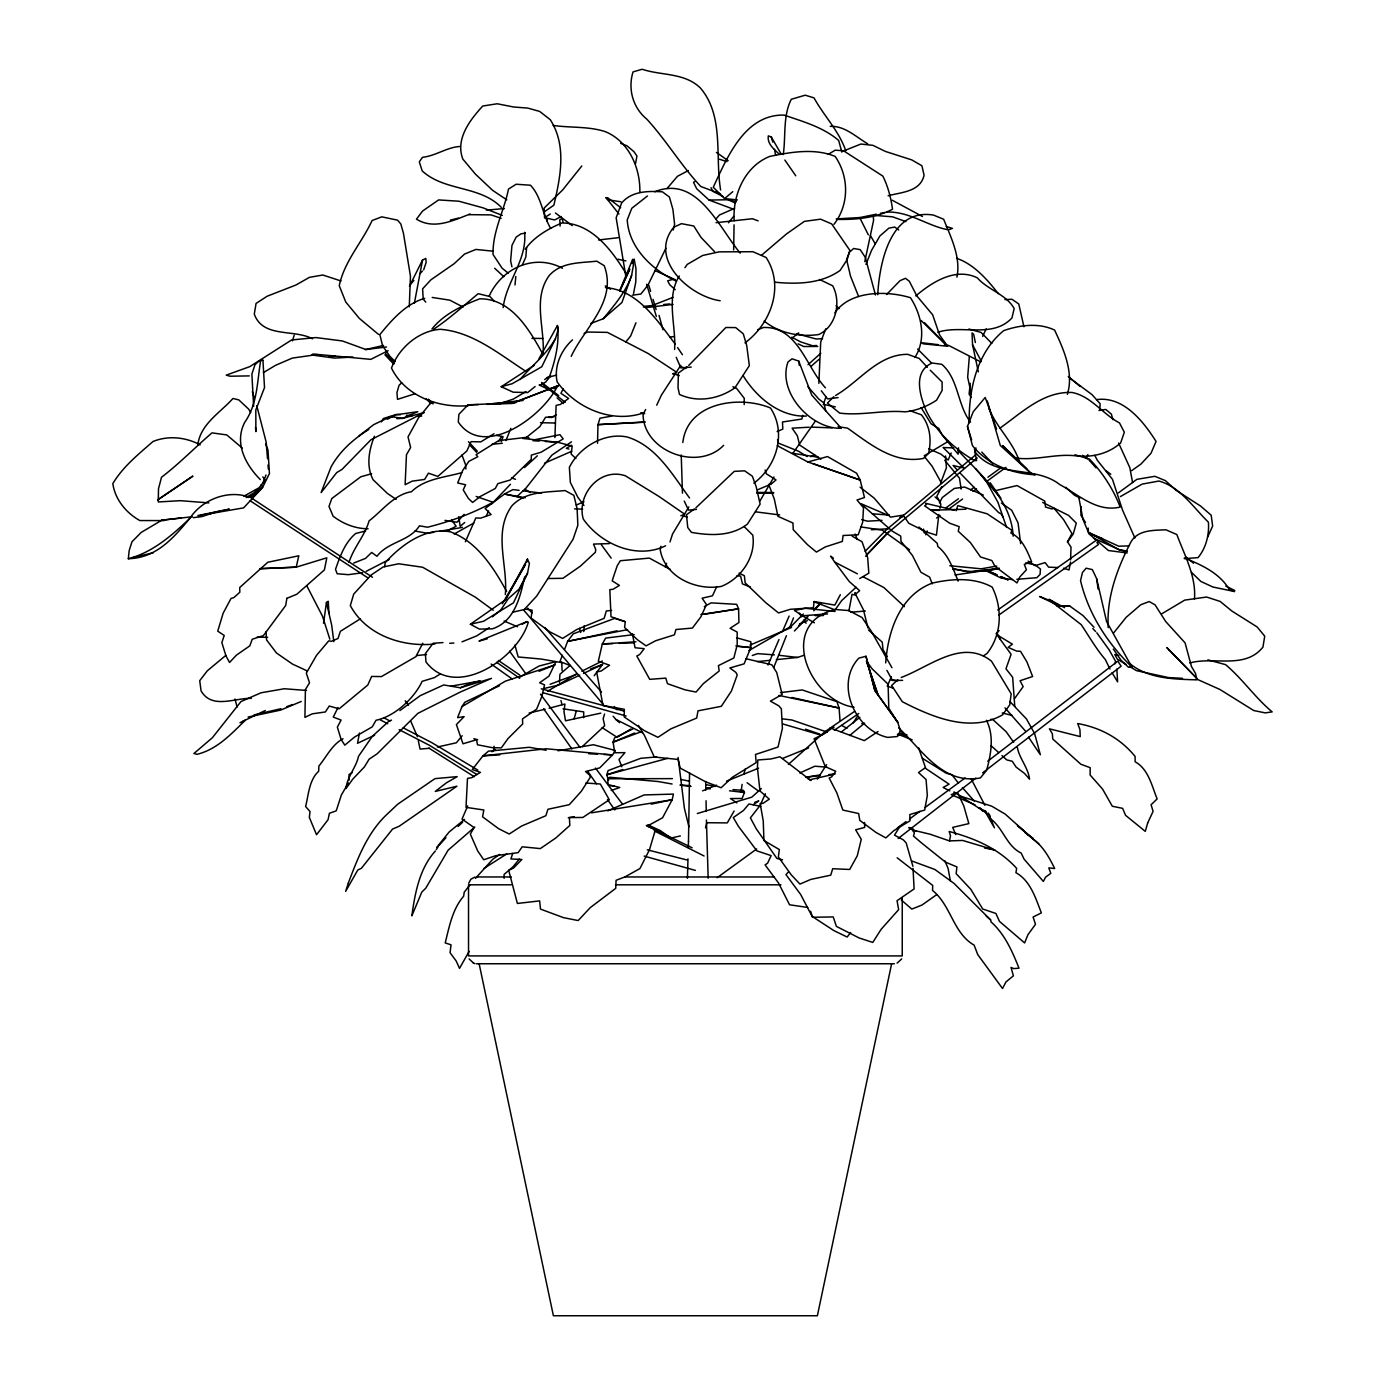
<?xml version="1.0" encoding="UTF-8"?>
<svg xmlns="http://www.w3.org/2000/svg" width="1385" height="1385" viewBox="0 0 1385 1385"><rect width="100%" height="100%" fill="white"/><g stroke="black" fill="none" stroke-linecap="round" stroke-linejoin="round"><path stroke-width="1.5" d="M554.9 437.522L556.112 405.389L560.336 404.455L568.629 398.464L560.925 393.34L563.297 388.7M597.524 443.304L597.974 424.641L599.947 418.218L611.824 416.054M543.093 353.677C544.894 327.587 532.429 298.745 549.222 275.511C561.531 261.834 580.142 263.081 596.762 261.159L604.224 265.695C617.485 301.168 584.834 327.241 571.209 356.326M639.835 192.446C640.528 168.226 628.946 141.426 605.453 131.713C588.521 126.122 570.603 127.991 553.169 125.412M744.178 404.628L744.247 398.291L736.474 388.216L732.89 386.779M583.639 717.707L583.708 711.89L563.054 708.808M688.484 841.595L689.557 772.761M733.652 249.958L734.067 224.855M503.17 307.591C506.252 281.519 527.131 260.363 524.638 232.334L525.331 233.251L521.072 233.788L516.155 237.129L511.965 245.422L510.615 260.934L511.948 266.82M734.154 220.734C732.561 195.077 744.645 166.512 769.627 156.453C790.87 152.056 814.536 147.918 835.155 156.418C849.178 176.813 849.317 204.668 833.909 224.405M818.864 383.351L820.699 341.991L825.789 328.799M1108.208 627.647C1106.494 598.112 1116.552 570.274 1129.71 544.357C1136.15 529.624 1152.493 530.472 1165.91 529.797L1176.852 534.558C1184.487 555.177 1196.363 576.61 1194.459 599.099M1081.148 506.754L1080.906 515.307L1085.511 522.457M687.41 878.298L687.981 858.856M688.31 847.689L688.484 841.353M1070.588 559.886L1071.02 547.127L1067.489 541.864L1071.938 533.571L1063.593 519.635L1054.089 508.347L1051.665 508.901L1045.536 507.048L1044.792 501.093L1017.04 485.564L994.932 490.792M877.726 294.693C879.458 262.873 890.365 207.906 933.49 215.09L943.652 219.245C950.924 237.354 961.034 257.177 956.914 277.139M960.601 796.219L989.773 815.142L989.669 818.154C1003.207 827.486 1006.203 845.854 1021.195 853.091L1024.121 859.185L1043.355 881.431L1045.606 877.138L1050.8 873.329L1048.791 867.876L1054.678 868.534C1049.432 857.713 1043.251 846.668 1033.418 839.345L1005.233 814.138L991.729 806.174L960.601 796.219L954.04 791.926L953.85 793.588L951.253 794.626L975.023 804.841M969.188 422.823C968.704 389.549 976.927 352.448 1003.779 330.599C1019.758 325.025 1038.906 322.549 1054.608 330.097C1063.732 349.574 1074.05 372.652 1067.368 394.344M328.938 613.468L328.262 601.263L326.445 602.492L323.519 623.215M1014.772 706.281L1012.643 677.248L1005.96 668.817L1011.102 654.326L996.075 633.586M559.471 682.303L559.938 674.253L570.066 665.492L559.956 661.528L562.397 655.261M1099.759 409.735L1100.123 403.745L1092.021 394.621L1070.016 378.313M720.615 189.97C714.868 156.072 724.424 116.028 700.273 87.861C684.259 72.505 661.58 75.742 642.138 69.25L633.049 71.882C627.699 88.986 632.841 107.701 646.795 119.127C666.375 140.422 681.022 165.456 700.793 186.49L720.373 193.865M958.507 447.857L958.108 454.141L942.042 434.925L938.788 428.415L931.135 423.879L921.112 407.571M969.327 356.759L967.665 377.274L971.283 393.755M502.322 603.739L525.521 564.336L505.387 599.861L470.363 624.237L479.418 629.102L492.316 628.842C514.649 621.501 520.171 597.16 524.621 576.922M526.612 247.551L525.798 257.143L522.162 265.349M583.743 631.577L584.228 625.708M514.995 284.981L515.809 276.515M970.244 383.385L969.102 394.032L971.214 397.478M384.666 566.707L385.168 562.708C401.079 545.067 425.437 526.923 450.558 531.875C477.167 541.795 493.579 567.59 506.633 591.464M493.579 749.995L494.064 746.29M741.217 790.662L742.118 784.395M975.906 447.874L975.109 453.189L976.65 460.564L974.555 460.582C954.075 448.775 935.966 431.653 925.89 410.064C919.813 395.071 912.802 371.544 932.105 363.026L941.783 364.307C958.732 378.953 957.139 404.714 970.521 422.183M885.707 662.913C887.941 631.162 899.8 595.585 932.053 583.172C951.616 578.653 974.036 577.095 992.145 587.084C1002.636 608.067 1002.013 634.953 986.864 653.633L983.281 655.936M409.267 306.847L410.462 276.186L403.45 233.286L400.819 223.955L397.582 220.163L381.758 216.839L372.098 220.544C361.866 242.652 344.173 261.609 339.256 285.76L345.765 302.017L359.373 318.446L378.572 334.443M848.901 610.906L852.035 594.321L856.086 595.325M590.841 323.467L603.202 318.74L621.917 302.536L631.629 275.355L633.43 265.054L632.616 259.48L634.226 259.48L636.009 268.88L635.784 281.951L633.516 293.62M679.273 275.944C665.769 298.052 676.157 325.198 674.599 349.522M864.794 261.592L873.589 220.353L873.277 216.06M635.559 163.465L636.944 156.003L633.949 151.692L627.111 145.875L620.619 143.33M949.521 840.92L950.491 835.726L949.14 831.485C974.573 838.254 998.602 848.451 1016.677 868.395L1015.915 872.688C1030.527 880.756 1035.651 898.328 1041.364 912.888L1033.089 917.026L1035.495 924.314L1027.947 934.702L1024.623 942.943L999.468 921.371L995.902 913.477L982.709 909.01L970.885 889.412L956.152 873.658L956.914 866.906L945.47 862.128L921.233 842.686L913.459 836.038L914.412 832.922L912.213 829.927L930.235 834.272L949.521 840.92L962.592 840.435L994.828 850.061L984.527 847.984M1070.518 562.016L1069.03 569.962L1063.507 568.248M470.363 624.237L483.573 621.259L513.437 602.856L527.529 573.251L529.399 563.453L527.46 559.107L505.387 599.861M938.857 514.476L936.45 535.181L926.634 532.065L908.716 523.253L904.44 516.761M940.069 508.295L940.865 504.175L936.797 496.297L941.835 486.637M660.887 546.261L660.195 549.655C664.713 576.974 695.98 590.997 721.343 586.392C741.131 578.566 756.245 556.631 752.747 535.129L744.16 526.594M891.628 963.752L817.375 1315.75L553.394 1315.75L479.141 963.752M423.654 269.833L426.147 262.406L425.801 258.441L422.546 260.034L414.392 303.176M682.84 442.525C687.341 402.135 739.78 395.123 770.476 408.004C786.853 432.761 776.708 466.381 753.89 483.14M202.054 515.012L243.587 507.88L261.453 488.732L251.049 497.786C229.287 488.922 202.47 499.05 189.832 518.371C173.021 538.419 156.488 557.913 128.32 558.726L129.186 550.555L131.973 541.777L141.201 532.429L161.803 520.189L181.002 518.007M802.711 415.327L801.846 419.049L782.49 421.992L782.802 429.09L777.141 431.549M673.214 230.014L674.616 224.335L672.902 209.343L669.405 197.034L662.394 191.822C647.99 190.94 631.698 190.974 621.588 203.058L616.152 217.774L625.916 276.879M526.577 562.552L527.46 559.107M197.778 445.174C200.202 424.191 220.007 412.938 232.957 398.464L238.809 399.901L248.729 409.181L250.685 412.574M1114.96 663.831L1115.548 661.286L1109.16 649.877L1096.816 632.806M705.502 827.884L706.869 822.725L727.281 822.898L734.102 811.021M743.814 774.232L745.355 768.848M574.1 718.711L576.402 710.782M604.553 714.019L603.15 718.711L604.674 725.74L582.271 746.602M535.129 386.536L527.668 392.561L513.16 392.18L501.231 386.727L512.138 383.732L541.777 366.765L555.472 338.667L558.224 329.526L557.428 325.544L539.007 358.646M468.684 883.284L470.831 879.267L474.847 877.12M669.994 541.933L672.539 534.021L688.83 506.945M736.578 637.775L750.86 641.774L750.843 647.574L744.091 663.865L729.843 667.968L735.885 672.4L737.235 674.945L731.401 691.098L721.308 706.315L697.988 710.851L696.724 718.036L670.894 728.839L657.927 737.322L644.648 730.813L624.22 716.963L624.323 709.259L603.012 705.519L596.623 671.898L601.09 671.05L609.521 665.216L598.337 661.234L602.302 643.973L605.678 638.087L634.192 634.572M292.391 340.849L294.191 335.257M505.906 440.586L510.857 428.346M825.72 411.068L823.902 402.914L825.858 397.028M374.417 436.258C368.964 450.142 365.934 465.776 373.067 479.712L387.454 493.476L396.197 499.362M512.727 853.506L510.875 858.942L521.868 859.479L513.489 868.101L508.693 870.282L517.384 903.453L539.665 900.891L540.496 909.097L563.505 917.649L578.168 920.558L590.287 907.591L615.736 888.339L616.083 880.306L625.033 876.861L639.957 868.534L649.513 849.628L654.984 831.121L653.46 828.888L647.176 826.152L662.567 817.791L672.192 799.734L673.422 794.107L644.129 794.938L607.755 810.883M501.301 441.676L503.084 436.656L496.142 435.305M465.377 541.76L475.834 517.938L480.526 518.18L491.104 514.527L485.148 508.503L504.452 494.047L512.952 489.598L519.063 490.342M359.459 733.029L357.555 743.278L374.608 735.21M925.786 534.818L927.206 530.957M564.63 649.305L567.59 641.394L573.217 633.845L614.75 618.368L624.652 621.553M940.467 483.555L946.422 467.749L945.539 455.959M987.297 400.957L1000.316 445.52L1031.6 473.878L1035.339 474.813C1011.344 473.48 987.955 464.789 972.46 445.641L967.457 426.511L973.222 411.76L985.202 397.46L996.542 428.917M262.925 482.846L266.041 475.02M865.971 264.379L871.529 250.391L879.908 235.969L888.893 228.144L894.71 227.053L898.692 229.979M773.782 667.414L786.403 635.715M789.571 627.803L793.501 617.9M635.975 322.774L630.66 335.949L625.795 342.043M1191.533 572.403L1200.916 581.475L1212.914 587.015L1234.381 591.516L1234.779 590.512L1225.812 586.097M631.629 275.355C625.812 292.027 614.144 305.548 603.202 318.74M499.518 685.748L464.841 702.247L461.984 706.592L457.587 717.655L464.131 716.616L456.409 724.58L463.005 743.78L476.527 739.78L477.461 744.766L492.091 747.64L501.301 747.9L508.035 738.534L522.699 723.922L522.474 718.919L536.636 709.137L541.777 696.62L544.53 684.865L539.631 682.753L548.945 676.157L555.974 661.615L539.007 666.047L519.098 677.542M619.718 290.59L632.616 259.48M665.146 566.759L666.583 563.297M951.131 452.999L948.188 460.045L940.934 454.141L928.677 448.705M467.715 805.845L462.036 819.124L474.034 827.52L470.346 834.116L477.721 850.961L483.711 859.756L495.865 855.653L518.146 852.658L522.18 846.806L540.323 848.59L555.87 837.942L569.824 825.425L569.408 817.6L582.825 817.462L609.313 799.768L600.328 784.014L585.89 783.01M768 665.008L778.976 639.558M782.369 631.716L789.121 616.065M765.316 793.726L760.296 805.17L750.41 817.86L756.193 828.697L776.881 858.423L782.508 859.843M1086.29 458.158L1087.883 454.574M865.971 656.265L874.853 690.526L897.757 722.347L874.853 690.526L865.971 656.265L858.804 658.152C834.566 684.052 854.943 730.224 887.698 737.409L897.567 736.491L900.44 730.83L897.757 722.347L888.789 708.237L888.097 684.225L891.438 676.798M486.118 516.432L488.559 511.013M619.978 290.59L629.777 269.192L619.857 290.798M914.879 357.468C926.721 339.048 921.717 315.087 910.447 297.706C887.162 290.59 850.182 290.279 834.809 312.906M982.692 336.382L986.189 328.834M656.715 405.182L661.441 395.054L680.797 365.311M349.02 562.327C353.746 547.213 364.861 535.787 369.085 520.864C382.347 510.701 394.119 494.445 411.518 491.71C424.52 478.777 444.758 477.461 461.776 472.649M665.943 248.209L647.972 285.154L640.857 294.053L632.374 295.195M422.771 643.211L415.881 656.646L381.446 676.59L371.63 676.434L367.804 685.021L339.117 708.843L329.249 706.038L325.371 711.959L312.3 713.829L304.925 717.378L305.41 689.574L309.53 682.805L306.31 673.11L316.542 655.313L328.764 640.84L331.361 641.307L337.992 638.52L340.381 631.318L360.429 618.783M527.529 573.251L518.942 589.266L508.364 598.58L500.92 609.798L492.35 616.862M337.992 707.562L333.266 717.084L341.108 720.079L337.351 727.108L341.108 739.417L344.796 745.147L354.439 737.132L372.253 726.831L376.062 720.235C394.673 716.512 414.53 697.953 422.113 681.351L434.423 677.611L439.738 674.305M409.441 286.228L422.546 260.034M645.652 409.51L643.055 414.513C643.696 451.666 698.3 471.662 723.628 445.347M469.151 951.356L459.526 968.357L456.202 961.017L450.056 952.707L451.025 944.795L445.226 942.925C449.225 926.807 452.428 909.131 463.646 896.233L464.2 892.252L469.861 884.946M716.755 586.599L712.461 595.81L702.091 598.199L706.471 604.518L700.827 616.931L692.413 628.063L675.915 629.534L674.426 634.832L655.694 640.718L646.085 645.86L637.481 639.783L624.583 627.474L625.327 621.64L611.01 616.74L609.833 589.646L613.036 589.266L619.407 585.422L612.222 580.869L613.624 576.35L617.225 565.773L620.324 560.735L649.34 558.103L670.392 569.495M840.331 594.684L834.843 605.106L814.068 601.523L813.445 607.79L790.385 609.279L778.526 612.949L765.576 602.51L745.147 582.86L744.386 575.745L739.088 573.148M901.652 958.922L897.116 963.164M1207.651 537.051L1212.654 526.058L1211.183 515.22L1200.605 506.062L1176.004 490.238L1165.391 480.63L1154.848 476.301L1136.86 479.349L1118.353 492.922M939.411 502.859L942.319 497.527L954.3 488.42L964.549 487.035L983.315 495.068M956.221 510.736L957.779 505.612L987.107 513.783L1012.019 530.386L1010.86 533.017C1022.234 538.228 1027.151 550.953 1031.652 561.773L1024.294 564.37L1026.423 569.754L1019.793 577.008L1016.988 582.947L994.984 566.361L991.868 560.544L980.493 556.96L970.348 542.505L958.264 531.269L959.199 526.664L949.694 523.236L924.626 505.837L926.461 504.521L925.647 503.309L954.248 510.165M348.379 782.975L341.368 795.007L336.226 810.848L329.405 813.289L328.072 819.66L316.542 834.74L309.34 817.41L310.015 811.523L305.6 806.503C308.613 794.626 309.08 780.049 318.671 771.255L318.896 766.043C326.514 756.764 332.158 744.507 343.013 738.742M759.828 501.18L773.973 476.977M381.377 421.836L383.333 418.53L396.37 414.461L400.369 414.756M555.472 338.667C546.209 354.543 531.771 365.83 519.981 379.525M498.583 441.313L501.595 436.448M899.869 826.481L894.502 835.138L903.332 839.864L906.188 842.928L912.923 866.335M817.323 779.149L826.568 764.641M853.125 722.987L857.731 715.733M436.258 849.611L438.058 846.824M886.573 294.52L899.99 280.705L905.478 278.298L909.356 281.293L916.853 295.957L932.624 314.759L939.601 334.997L947.582 346.25L922.981 343.809M684.952 267.703L687.22 264.414L702.645 255.481L719.127 251.862L752.955 251.724L766.147 257.523C784.828 286.28 770.839 323.917 744.974 342.857M793.138 452.93L815.332 421.127M489.32 295.767C501.924 268.205 534.437 253.143 562.431 268.257M554.138 388.752L558.397 385.584L557.549 385.896C543.37 415.794 484.196 460.028 458.279 422.009L458.902 414.305L468.026 404.87L515.791 402.654M525.209 249.231C533.952 236.922 548.218 228.767 561.946 222.95C591.949 223.089 612.187 250.772 626.314 273.97M1014.443 698.767L1023.151 686.631L1020.07 680.71L1032.621 676.521L1026.926 661.909L1020.537 651.314L1016.711 651.106L1008.142 647.384L1012.383 644.146L998.55 635.767M1067.419 542.02L1073.271 533.969L1076.301 523.115L1068.597 515.428L1042.697 502.426M594.2 675.724L602.562 664.454L590.443 669.042M850.702 932.555L847.153 937.022L834.03 930.685L812.303 916.524L810.606 911.226M581.804 165.975L562.639 189.97L544.166 208.027L544.565 217.653L554.641 219.955L561.185 216.545M1113.575 633.032L1126.178 617.294L1140.859 604.691L1149.204 601.575L1155.055 604.812L1165.651 621.467L1185.075 642.865L1191.446 666.445L1195.48 673.37L1196.796 679.862C1173.874 679.117 1147.94 678.84 1129.589 663.363M436.777 847.308L449.121 832.021L464.494 819.418M550.641 375.924L545.655 382.07L539.579 385.428M728.458 222.795L733.652 216.441M438.958 845.439L445.97 837.717M519.34 859.081L513.091 866.681L504.088 874.437L504.123 878.332M462.174 735.764L456.34 742.793L437.383 747.034M491.813 503.794L510.459 484.283M666.964 188.602L677.49 176.276L688.258 170.597M475.47 878.35L492.766 859.271L499.725 854.424M410.202 284.721L413.925 280.393M715.612 219.315L719.508 214.969L734.552 208.373M464.096 514.372L456.981 522.249L444.983 520.379M431.93 329.007C443.875 314.014 462.192 305.6 479.712 298.814C511.411 298.485 529.624 330.063 542.989 354.439M788.429 872.013L785.953 874.61L800.617 894.416L812.58 917.268L833.233 916.939L836.384 926.375L859.115 937.957L872.775 942.423L881.172 929.266L898.657 909.633L897.047 900.7L914.1 888.945L913.027 868.395M794.419 631.006L807.767 616.983M813.705 610.768L821.115 602.977M865.608 556.268L887.854 532.913L977.169 457.933M799.006 625.518L807.836 616.256M815.211 608.534L819.643 603.912M866.802 554.554L888.928 531.407M420.036 273.589L422.442 271.079M999.104 630.539L996.975 632.858L1000.42 639.455M572.507 339.862C561.046 350.18 553.792 366.419 557.134 381.862C575.9 408.367 612.326 423.845 643.869 412.782M803.317 614.005L791.25 626.228L748.904 650.586M865.123 551.317L886.244 529.918L975.559 454.938M833.805 396.716L827.434 403.07L839.639 413.094C861.522 415.881 882.955 409.856 905.046 411.847C916.385 410.687 927.102 406.48 936.554 400.196L942.112 390.466L942.129 382.035L930.253 370.245M401.702 382.797L399.07 385.29L396.941 392.665L397.512 399.365L414.929 393.773M897.74 679.758L891.628 685.506L902.328 701.728C932.036 717.014 970.418 733.358 1002.567 714.85L1009.717 704.913L1011.189 693.85L991.504 661.199C962.385 637.879 929.352 667.051 901.202 677.473M688.691 365.467L725.878 327.501L735.677 327.587L743.295 333.837L746.688 345.384L749.354 365.623L734.985 387.783C718.919 399.105 697.59 402.897 679.464 394.431L678.044 387.921L678.356 373.102L686.96 366.731M856.086 587.24L841.682 600.588L835.068 609.919L813.895 601.731M458.106 826.447L462.625 822.274M524.43 467.593L537.397 455.803M808.026 364.705L820.803 353.244M761.317 788.636L751.778 797.171L697.365 813.514M788.342 764.451L824.906 731.73L854.597 711.371M732.769 191.684L724.597 198.592L713.258 187.269C727.281 157.249 744.87 114.159 784.1 115.094C803.006 121.568 823.331 127.23 838.687 140.474L841.855 152.16M695.824 507.88L734.24 471.367L744.628 470.831L752.349 476.198L756.106 486.429L760.123 504.14L747.45 524.067C731.141 536.636 710.228 535.666 691.461 532.377L687.756 527.547L686.475 514.77L694.266 509.022M225.824 655.382L207.283 670.842L199.717 680.693L201.085 690.907C211.974 709.622 234.619 697.815 251.274 698.386M811.489 365.952L819.037 359.338M474.813 827.035L448.134 850.165L425.749 888.2L421.75 892.182L411.847 915.866C414.998 893.117 419.482 868.447 435.375 851.013M189.832 518.371C171.879 535.441 152.869 552.269 128.32 558.726M261.453 488.732L255.446 493.943L248.019 497.527M464.754 522.491L460.166 526.335L458.764 516.692M849.68 735.487L864.621 723.126M526.352 437.487L539.873 426.597L545.621 417.179L551.542 417.508L556.129 414.842M792.237 338.027L798.643 332.85M841.336 732.024L859.929 717.257M915.779 295.905C932.417 281.917 955.373 267.218 977.291 277.814C988.042 290.036 1005.96 294.157 1014.184 308.491L1011.95 317.944C992.526 338.702 961.917 324.402 937.801 332.244M898.155 838.514L975.854 778.11M982.606 772.847L1121.123 666.202L1117.799 661.147L987.747 761.213M433.505 329.353C449.467 318.654 463.629 305.704 478.189 293.689L489.944 296.546L494.324 301.255M359.182 435.721L373.76 424.606L390.587 416.573L402.602 418.357L424.277 412.522L370.92 439.772L342.008 469.428L336.711 472.579L321.112 492.61L331.084 466.901C339.879 450.973 353.642 438.906 368.825 429.454M761.542 255.238L786.576 233.875L804.408 221.375L820.578 219.176L831.658 223.903L849.853 250.356L847.101 259.757L840.089 270.439C821.028 283.925 797.033 284.341 774.7 282.194M878.003 731.522L864.309 740.629L831.589 728.458L824.716 733.565L814.086 738.759L825.322 766.649L835.744 771.306L831.571 776.95L829.165 778.041L836.852 792.895L842.842 810.069L858.648 813.532L859.808 820.37L875.857 832.368L885.846 837.908L893.896 830.602L909.962 820.82L909.858 814.536L924.678 810.069L927.327 795.423L926.063 779.495L918.497 772.57L925.474 767.567L918.619 747.883M897.324 828.005L906.032 821.582M909.495 819.02L919.934 811.316M925.145 807.455L965.137 777.92M399.867 710.592L420.226 695.668L443.702 684.952L460.287 687.791L491.519 678.373L459.959 692.206L417.855 713.362L377.205 753.769L369.12 759.188L364.428 766.892L352.794 779.114L345.99 788.55C347.15 776.691 356.291 767.203 358.525 756.297L372.34 736.301L388.977 721.118L391.505 720.148M516.934 496.661L526.162 487.901L551.836 455.163L571.468 441.832M946.301 507.637L958.437 498.773M970.591 489.892L974.053 487.364M987.938 477.219L1000.091 468.355M936.554 518.042L940.017 515.514M948.69 509.178L962.575 499.033M972.997 491.433L976.46 488.888M986.882 481.287L1005.96 467.351M717.136 877.692L756.677 848.988M611.27 790.471L619.77 787.494L608.119 784.585L607.651 778.751L609.833 777.279L658.083 781.521L672.106 784.014M835.536 395.504C859.462 381.758 877.848 354.248 907.694 354.335L919.242 358.473L927.327 367.302M1131.701 470.623L1140.963 464.062L1151.056 453.172L1156.042 441.417C1143.421 421.421 1123.425 396.006 1096.816 399.59M997.737 610.023L1095.725 540.635M998.723 615.13L1098.461 544.513L1096.972 542.574M936.589 894.71L922.029 905.011L911.797 909.097L901.341 899.99M999.883 428.19C1021.836 412.678 1043.217 391.245 1072.077 392.474C1091.311 396.266 1102.616 414.132 1119.513 422.944L1124.326 432.224L1120.638 442.958C1108.831 453.484 1092.973 457.396 1077.443 456.046C1056.824 453.068 1036.742 460.738 1016.226 458.089M543.595 212.32L553.861 205.205C560.423 177.107 566.967 145.65 550.26 119.681L539.683 111.423L527.754 108.082L513.731 107.009L497.198 103.771L482.794 106.022C469.948 119.872 455.128 139.192 462.867 159.119L475.453 174.164L492.696 190.403L506.806 199.838M834.289 730.276L858.735 713.517M753.25 804.668L758.772 800.911L754.773 802.313M544.651 379.542L549.707 376.183C555.281 360.065 559.661 342.649 557.428 325.544M489.251 627.613L476.873 635.802L462.001 641.844M647.47 195.96L631.785 208.304L627.232 219.903C628.859 247.638 651.954 269.659 675.863 280.93M501.231 386.727L534.194 365.276M544.565 217.653L550.295 214M529.07 438.145L527.564 437.21L498.704 440.62L476.059 454.678L477.808 456.721L468.822 461.378L462.607 470.623L457.691 482.984L465.602 484.767L463.213 489.892L468.424 498.496L472.597 502.426L480.474 496.384L495.293 488.472L497.856 483.642L510.147 480.024L531.234 459.353L531.355 455.111L541.102 452.22L563.176 438.906L560.007 434.7L534.714 439.738M483.884 868.482L506.685 853.956M454.159 534.021L473.791 523.028M576.264 674.045L547.508 691.305M246.132 497.561L262.561 487.503L269.452 473.531L267.963 449.9L265.608 443.979M491.831 751.743L495.518 749.493M571.468 445.243L566.344 448.342L568.923 449.052M352.309 772.536L349.02 774.509L349.159 780.067M924.211 455.786L948.188 441.417M630.867 729.029L617.087 737.305L602.215 727.662M263.375 372.617L275.684 365.259L292.322 358.092L316.957 354.577M525.919 391.574L513.35 399.088L499.621 403.693M828.265 154.324L835.224 150.186L843.517 150.757L882.886 176.137C887.975 186.508 891.022 197.968 892.494 209.239C876.272 217.757 856.207 219.765 837.873 219.401M1161.825 613.763L1184.764 600.103L1206.612 597.039L1220.133 601.419L1231.94 611.079L1257.182 626.99L1264.73 636.182L1262.947 647.072C1244.976 669.734 1213.762 656.213 1189.75 662.982M859.652 578.566L868.828 573.165L867.668 557.653L862.007 541.708L852.121 536.185M461.984 706.592L505.421 681.143L555.056 664.852L539.007 671.309M1120.413 496.574L1142.158 484.109L1158.864 481.045C1180.003 486.672 1193.264 507.481 1208.395 522.162C1209.417 534.558 1206.041 548.044 1198.025 557.636L1184.296 558.674M494.029 433.765L480.837 441.867L471.073 441.659L466.849 450.991L437.833 476.423L428.467 473.185L424.606 479.452L412.141 481.149L405.13 484.715L406.463 454.73L410.635 447.528L408.021 436.916L418.495 417.889L431.289 402.239L433.851 402.758M243.847 496.228L258.96 487.832L265.141 480.283L262.856 476.907M704.307 606.613L711.111 602.873L736.681 604.345L738.586 608.811L738.932 622.523L730.103 628.305L737.184 632.062L737.184 644.995L733.842 657.979L718.434 665.614L719.179 671.015L703.355 683.601L696.066 692.067L685.177 689.869L667.501 683.705L665.787 678.131L649.721 679.342L636.806 656.005L639.697 654.516L644.215 648.682L635.04 647.73L632.46 633.828M522.335 624.168L527.096 621.553L528.291 622.263C517.869 658.689 455.128 700.446 425.957 661.891L425.368 653.599L433.141 643.263L442.975 642.588M389.081 559.557L366.177 571.347M446.888 531.096L456.115 526.248L451.7 520.05M632.945 728.856L614.594 737.876L613.088 742.17L614.784 752.782L624.947 752.626L619.008 759.551L621.813 766.771M387.315 419.239L395.971 414.773L417.785 411.691L402.602 418.357L396.872 418.685M581.821 671.206L602.337 660.991M810.744 456.704L814.57 454.747M388.094 350.699L370.799 359.356L312.82 353.989M665.631 545.759C636.736 560.042 600.64 544.028 583.241 518.977C576.454 494.809 599.67 467.126 625.345 475.782L659.07 496.522L684.657 514.181L680.831 515.774M242.496 721.498L265.279 710.505M544.495 463.196L571.78 451.233M239.986 722.745L245.422 720.148C231.035 734.137 217.428 749.181 197.12 754.323L193.917 753.527L212.39 737.703L240.99 701.554L261.021 692.794L284.306 688.743L306.518 690.457M579.674 675.205L558.709 685.056L544.478 688.397M583.5 673.422L602.562 664.454M757.682 489.771L770.579 484.283M460.287 687.791L470.571 683.169L480.301 680.97L450.939 686.164M576.247 505.04L583.968 501.768M749.995 645.098L791.51 627.422M799.405 624.064L807.317 620.705M634.711 732.977L613.088 742.17L640.649 731.972M643.402 306.933L647.384 307.401L673.041 297.359M672.764 373.985L676.728 372.305L647.903 353.365L607.409 332.383L587.673 332.036L584.106 333.491M301.238 701.468L280.653 710.09L248.071 717.049M799.768 772.986L814.865 766.217L826.776 767.151M254.771 490.688L262.561 487.503L261.332 484.508M527.096 621.553L479.002 641.065L487.191 638.849M702.576 790.852L716.564 785.174M726.571 781.123L758.582 768.173M782.577 758.443L808.58 747.917M757.647 329.82L763.447 327.483C797.795 326.254 806.139 367.077 825.46 387.835M843.257 151.086L860.881 144.04L872.966 145.356L885.396 151.432L911.711 159.881L921.925 165.767L924.089 175.254C920.281 191.892 901.479 192.151 888.131 195.752M353.746 563.037L365.502 558.415L371.682 552.442L376.945 556.285C388.129 541.518 409.631 541.379 419.447 525.815L427.567 527.218C450.489 521.366 472.389 513.679 492.922 502.236L476.163 496.436M694.837 181.695L693.47 182.214L696.69 188.741L709.085 200.063L734.362 209.55M486.914 404.351L511.879 403.45L557.549 385.896M511.879 403.45L558.397 385.584M949.002 229.685L952.413 228.386L946.267 226.499M470.138 214.017C452.964 220.492 434.18 230.048 416.452 219.176L422.581 211.039L438.595 199.925L458.885 201.223L483.036 207.837L502.305 215.402M550.087 684.294L576.333 674.374M280.93 708.722L253.922 714.972M286.782 706.627L292.65 704.532M654.776 191.771C697.07 174.458 718.711 227.244 740.213 253.126M752.315 655.469L757.664 653.651L774.371 654.863M776.379 659.641L797.5 657.442L803.664 655.399M622.731 769.523L606.751 774.821L608.569 780.292M217.67 511.498L201.639 516.657L193.277 517.661M673.093 279.303L667.674 280.826L669.699 284.721L675.222 289.655M371.647 473.739L360.793 476.786L331.777 498.548L328.989 506.443L333.11 516.19C343.134 523.876 355.391 528.741 368.098 528.776M667.639 758.357L606.751 774.821L608.119 770.579L640.736 758.305L656.68 756.937M833.753 774.267L809.879 779.755L779.945 756.781L770.856 758.98L757.82 759.984L757.422 767.671L759.967 790.956L769.298 799.145L763.066 803.317L760.157 803.525L763.256 821.011L763.931 840.522L779.34 849.576L778.353 856.951L791.285 874.87L799.959 884.08L810.762 879.423L830.758 875.164L832.679 868.724L849.697 869.468L857.298 855.722L861.262 839.362L855.653 829.788L864.69 827.416L864.552 822.482M549.101 708.237L564.942 704.047L563.989 711.769L565.53 720.806L600.778 713.136M547.162 377.568L556.562 375.093M899.886 517.384L903.73 516.363M365.623 530.974L355.651 533.485C344.675 542.903 340.104 556.233 335.516 569.356L337.178 573.754L348.397 574.671L362.593 572.749M777.245 445.658L807.853 461.967L827.52 456.565L856.571 473.22L860.189 480.041L864.465 497.509L856.986 500.002L863.513 507.81L862.682 522.232L858.181 534.8L843.067 535.493L842.322 541.431L825.304 546.919L816.423 552.078L807.368 544.565L793.224 529.659L792.964 523.011L777.937 516.345L774.319 499.119L768.692 484.386L771.185 484.058L776.015 479.937L766.372 473.808L765.091 470.052M450.35 220.111L458.452 218.155M132.302 557.757L153.337 552.736M529.157 712.998L545.119 709.224M512.623 612.239L524.222 609.538L536.653 596.121L573.061 539.267L577.857 525.209L577.112 508.71L573.84 495.345L565.011 490.532C546.556 492.437 525.971 491 512.017 505.698C492.644 531.978 508.035 564.959 505.317 594.563M829.892 728.164L834.03 727.212M365.173 349.643L383.524 345.454M680.381 835.934L670.842 838.098L660.42 830.671L647.799 824.785M198.419 516.051L229.304 509.143L197.951 515.514M999.347 568.352L989.028 570.655L966.972 571.797M424.676 298.364C406.151 303.575 391.626 320.039 379.836 334.633L382.606 345.817L389.947 356.412L395.192 361.554M617.087 630.816L567.59 641.394L627.492 629.656M651.14 804.148L672.192 799.734L591.343 812.856M876.341 214.19L859.825 217.566L836.211 218.899M880.462 213.342L884.582 212.494M558.103 750.774L593.386 744.732L615.286 750.462L612.534 754.912L599.705 767.896L585.526 771.532L589.646 775.115L590.27 777.262L581.354 791.25L569.287 804.685L547.941 809.273L545.828 815.73L521.574 826.049L509.195 834.03L498.479 828.594L482.569 816.821L483.832 809.983L466.018 807.351L467.489 778.422L471.8 777.643L480.405 772.363L472.268 769.541L482.967 755.846L488.49 751.155L529.26 747.294L546.123 750.255M780.413 692.621L802.175 689.938L836.938 701.658L839.085 708.029L840.002 720.494M618.229 237.701L598.614 239.969M996.784 566.067L981.186 568.819L949.85 565.721M433.799 532.273L427.653 533.329L414.946 531.026M439.945 531.234L462.452 527.391M820.076 774.89L805.551 777.297L820.405 775.583M255.515 427.394L255.879 431.618L255.809 409.995L264.518 387.592L262.942 360.238L259.307 360.81L255.013 364.653L251.88 374.089L253.628 406.359M704.532 614.248L738.586 608.811L700.897 614.49M568.283 817.704L574.29 816.734M1098.946 410.497L1105.767 409.441L1111.359 414.132L1112.934 419.672M955.044 574.965L999.087 568.404M903.366 515.133L890.399 517.142L874.229 498.167L860.085 487.208M670.098 337.074L674.27 336.538M838.063 397.582L827.589 398.915L821.288 390.778M386.519 346.977L365.969 349.539L342.337 340.952L315.988 337.576L291.594 339.966L249.75 366.644L226.222 375.145L230.118 376.218L249.317 375.889M996.958 568.646L971.283 571.676L952.984 569.218M647.384 307.401L673.11 304.423M828.905 774.596L835.276 773.869M161.803 520.189L192.307 516.744M1131.787 666.877C1107.377 643.125 1088.593 614.248 1080.542 580.679L1082.447 572.507L1086.152 568.196L1092.35 569.599L1096.643 578.67L1106.58 621.553L1131.787 666.877L1128.446 667.241L1121.019 660.178L1113.298 649.08M416.833 655.555L426.563 654.516M491.225 403.779L523.097 400.49M611.651 610.421L606.318 610.975L604.154 618.316L576.645 629.586L562.656 638.416L550.001 631.924L531.061 618.039L532.169 610.196L525.261 609.036M757.353 661.632L770.025 660.316M644.839 306.258L653.183 305.479M663.623 304.51L669.89 303.921M501.526 402.862L518.198 401.286M492.091 444.221L502.322 443.269M696.482 509.403L688.553 510.113L684.242 501.093M208.841 502.894L180.24 500.677L158.271 501.959L158.513 488.715L161.508 477.254C179.427 463.542 195.164 447.32 211.992 432.864L226.794 434.942L242.288 448.048M486.36 210.139L504.434 208.546M429.437 748.281L420.088 749.077L418.287 740.767M691.236 367.094L680.831 367.908L676.244 357.347M816.579 345.488L812.701 345.783L800.738 341.922L791.701 337.213M953.572 447.944L943.116 447.511L964.15 468.199M835.051 611.495L805.031 608.24L794.471 610.473L802.417 615.788L827.589 613.901M850.65 612.187L865.331 611.079M1012.504 579.605L1001.268 578.134L984.354 569.945M1016.815 579.311L1036.846 577.701L1040.066 574.429L1040.429 569.01L1035.08 564.89L1025.731 562.864M449.709 643.298L453.882 643.021M635.957 641.774L602.302 643.973L612.914 643.592M164.088 520.587L139.833 520.552C126.122 512.935 115.042 499.396 112.826 483.625C122.798 466.814 138.413 454.28 152.956 441.538C168.087 435.271 185.867 437.123 200.132 444.862M871.39 529.762L888.529 528.724M353.002 357.053L334.581 358.092L311.625 354.975M645.323 421.94L597.974 424.641L644.544 422.217M809.169 427.203L792.099 428.173L797.345 435.756L799.664 445.052L820.976 459.127M499.743 754.894L482.967 755.846L546.157 748.766L612.534 754.912L603.912 754.496M548.477 416.972L554.45 416.625M882.003 520.362L867.477 521.176L861.678 519.635M822.603 338.65L816.18 338.996L796.721 333.733M1004.887 299.593L1011.985 299.264L1018.771 304.007L1023.931 326.721M619.285 643.35L634.14 642.796M609.487 543.595L593.49 544.08L595.74 549.568L595.377 552.269L580.402 566.153L562.916 578.307L548.425 578.514M965.899 509.247L930.633 510.217L939.151 510.39M1128.758 545.915L1118.613 546.175L1088.402 532.325L1082.949 519.323L1078.776 497.163M468.026 404.87L478.535 404.593M459.699 146.498C446.87 147.312 435.582 155.916 422.494 157.319L419.291 161.872L422.217 170.926C444.516 191.494 479.747 185.313 501.353 207.386M709.085 200.063L728.008 199.752L735.245 202.92M815.072 615.633L823.521 615.511M902.622 680.347L892.459 680.451L886.902 670.375M830.238 126.364C844.66 125.671 855.982 136.907 867.685 143.798M817.739 346.458L803.698 346.51L798.106 343.844M716.062 222.691L752.401 218.743L758.132 220.873M329.007 356.309L335.378 356.309M806.347 416.054C779.686 417.231 756.175 397.062 742.983 375.422M756.695 493.129L773.609 493.095M607.651 778.751L672.4 778.63M434.977 643.973C402.706 647.47 366.454 635.455 350.318 605.609L353.712 594.113L371.093 575.052L383.143 566.967L398.69 563.782L422.615 567.244L475.315 597.143L493.233 610.248M476.371 876.965L511.307 876.965M624.912 876.965L774.44 876.965M511.29 884.807L468.528 884.807L468.528 955.91L902.241 955.91L902.241 897.74M615.511 884.807L780.915 884.807M469.117 958.922L473.653 963.164M476.371 963.752L894.398 963.752M531.944 338.373L542.747 338.442M756.729 492.385L773.626 492.523M468.978 214.658L491.086 214.9L501.128 218.311M1109.939 669.042L1105.351 659.554C1096.297 649.098 1089.025 636.286 1081.235 624.652L1050.436 600.813L1039.616 596.502L1059.3 605.989L1069.895 606.163L1082.897 615.494L1093.994 627.249M468.338 405.666C438.543 408.281 405.286 396.197 391.488 368.116C398.655 348.172 418.53 330.807 440.222 329.301C472.735 331.759 499.241 354.214 525.781 371.267M257.091 637.152L267.651 637.36M540.444 422.667L555.298 423.031M1056.911 605.851L1069.895 606.163M609.885 785.71L614.092 785.832M574.585 508.884L582.669 509.126M811.298 427.082L832.108 427.913M1057.932 567.538L1048.601 567.158L1045.138 562.604L1035.114 565.651L1028.086 561.098M588.815 753.734L597.437 754.167M417.924 415.933L421.646 416.123M1182.548 678.321L1168.455 677.577L1136.462 670.634L1129.554 666.497M533.017 440.707L539.215 441.105M545.413 441.503L557.791 442.3L522.664 438.422M720.183 300.753C689.141 296.269 648.059 258.597 673.699 227.296L681.437 223.66L693.781 225.997L700.966 237.337L714.591 251.706M736.958 575.814L740.577 576.056L742.481 583.951L750.41 586.998M680.122 785.001L690.128 785.659M946.907 229.546C926.669 225.391 908.785 211.213 886.642 212.078M888.46 515.462L860.691 503.569L872.377 513.835L889.378 515.03M733.011 789.606L743.485 790.368L744.455 792.48L742.118 798.487L730.484 798.539L736.889 802.919M937.991 344.64L921.215 342.684M944.362 345.107L948.621 345.419L980.822 361.935M406.359 415.206L412.366 415.656M605.487 287.63C637.775 289.967 657.217 320.576 675.188 344.017M874.472 215.385L892.581 216.822L905.894 221.6M755.552 511.827L779.686 514.943M738.101 646.431L750.843 647.574L735.868 645.877M737.391 199.89L724.597 198.592L736.249 201.916M492.956 251.17L475.869 249.439L464.529 254.078L454.211 263.669L430.96 279.77L422.615 288.824L423.204 299.039L425.749 302.12M897.463 734.691L906.309 735.625L900.233 730.951M680.381 785.208L691.063 786.42M706.021 788.117L710.28 788.602M729.514 790.783L744.455 792.48L740.231 791.614M541.448 493.095L523.132 490.861M778.578 655.244L797.5 657.442M782.681 718.884L791.943 720.01L827.243 732.146M1127.217 552.961L1108.433 550.538L1088.593 533.485L1102.512 538.609M990.985 719.282L992.82 719.525L1006.151 731.73L1013.647 742.308M618.974 214.017L606.024 197.674L607.98 197.951L620.67 207.715M792.341 453.259L818.293 457.24M807.784 907.452L789.571 904.786L778.543 883.024L765.074 864.863L767.55 863.288L771.151 855.618L756.92 850.892L738.361 826.256L733.288 817.566L743.468 810.485L748.973 803.958L760.763 806.399M432.207 297.446L449.848 300.181L463.057 307.037M838.115 426.667L847.551 428.138C869.867 443.892 894.069 464.304 923.483 458.383L928.556 453.38C931.638 440.101 930.218 425.662 921.337 414.79L909.945 410.67M620.895 201.743L608.569 199.959L606.024 197.674M706.229 787.996L710.263 788.688M860.76 526.889L882.332 530.178L909.581 549.81M525.192 497.786L504.452 494.047L523.011 497.977M1127.217 551.161L1118.855 549.533L1093.527 538.159M890.434 679.533L897.515 680.918M823.192 404.368L835.345 406.844M680.953 779.478L689.418 781.209M706.35 784.689L714.816 786.42M899.073 733.306L907.002 734.933M778.803 695.426L839.085 708.029L791.874 697.503M617.952 259.22L625.881 260.917M854.078 707.285C809.325 700.55 776.604 624.081 835.12 609.469L848.815 610.56L862.041 617.537L871.078 630.919L891.957 667.743M1118.803 655.469L1114.786 654.551L1117.435 659.243L1126.092 664.419M908.993 827.97L916.351 831.381M956.602 258.32C973.776 264.12 987.367 279.597 998.291 293.672M953.105 568.439L964.981 571.312M640.805 412.695L644.717 413.648M1126.888 551.732L1118.942 549.741L1088.402 532.325L1088.229 528.066M1002.255 712.963L1012.262 715.474M745.632 658.654L771.86 664.783L776.725 672.539L782.179 694.456L770.406 701.139L778.889 705.9L781.348 708.756L782.404 728.372L778.024 747.052L755.5 754.479L756.175 762.616L732.492 777.175L721.1 787.753L705.484 781.729L680.26 768.121L678.061 759.43L654.291 757.024L644.614 735.781L638.398 725.394M473.826 738.707L477.669 739.694M647.28 849.819L686.839 859.929M556.839 442.005L572.195 446.126L571.139 454.055L575.866 458.487M541.258 688.812L624.393 711.163M1207.858 659.849L1225.638 664.662C1242.691 679.135 1255.122 697.659 1272.174 711.89L1265.197 712.877L1253.754 710.54L1219.856 689.436L1196.64 679.066M962.523 467.749L953.105 465.447L957.07 469.792M644.181 856.103L695.374 870.403M543.266 692.812L626.141 716.01M968.877 329.007L981.134 332.487L991.798 343.428M782.663 723.922L821.772 735.348M1074.916 454.73L1089.389 459.058C1102.789 472.701 1113.505 489.649 1120.205 507.066C1096.868 512.571 1078.586 494.722 1059.715 484.542C1034.751 464.841 995.936 478.933 975.092 451.995L974.469 448.827M262.942 360.238L260.83 359.598C257.073 380.962 257.835 403.658 244.712 422.356C234.013 442.958 245.439 464.667 260.293 479.556M861.764 723.559L864.448 724.372M473.376 963.164L474.847 963.614M719.248 159.171L727.021 161.63M683.359 515.895L687.254 517.159M341.004 280.965L322.826 275.009L309.426 277.346L295.94 285.016L267.08 296.252L256.069 303.436L254.286 314.135C262.977 338.338 293.949 328.834 312.456 338.788M805.516 729.202L819.816 734.119M798.764 361.121L792.047 358.802L787.996 361.987C777.02 392.197 811.194 429.367 841.318 428.277L811.748 395.123L798.764 361.121L799.284 365.38M807.853 461.967L860.189 480.041L813.082 463.681M909.097 827.538L913.113 828.94M887.11 686.008L893.186 688.207M673.214 373.5L679.256 375.699M911.572 860.899L934.858 869.468L953.953 883.336L990.656 919.969L990.898 921.787C1004.714 933.957 1012.331 951.426 1018.996 968.184L1013.733 968.6L1011.05 967.457L1013.404 975.819L1005.995 981.896L1002.532 988.509L977.706 954.525L974.122 945.141C953.019 933.023 951.235 905.565 932.555 890.451L932.711 885.43L897.168 857.8M511.688 477.929L515.48 479.331M780.863 153.545L771.289 136.977L768.311 135.869C767.03 144.075 774.232 149.199 779.34 154.341M680.173 366.315L685.887 368.531M897.584 734.085L912.178 739.867M675.309 279.718L654.897 270.473M504.123 621.069L517.574 626.764M996.888 575.052L985.653 570.031M1000.663 576.662L1008.211 579.899L1000.732 576.524M1234.381 591.516L1229.17 589.214C1219.216 572.871 1201.487 564.872 1184.365 557.965M985.791 569.772L997.01 574.844M307.435 671.015L292.495 664.09L276.463 652.976L266.561 639.922L266.024 631.837M819.556 279.51L832.679 285.777C841.422 301.965 836.211 326.479 818.76 334.529C799.682 337.23 779.426 333.266 764.156 321.095M539.163 384.961L549.551 389.999M646.31 825.391L692.136 847.793M613.122 716.201L615.875 719.456L642.415 732.717M978.658 807.801L986.258 811.627M722.935 196.428L712.877 191.338L711.042 187.702M654.447 830.948L704.099 855.999M949.781 790.87L943.116 787.476L949.071 784.17L925.267 768.19M1064.598 607.703L1049.138 599.341L1059.3 605.989M728.181 160.677L716.426 152.419M1079.936 498.011L1074.327 495.103L1065.792 487.295M833.389 558.19L830.567 556.129L834.722 562.102L857.384 573.823M863.045 576.749L883.82 587.5L904.405 606.647M384.286 718.036L389.964 720.979M403.243 727.852L431.704 742.602L477.825 770.077M380.165 719.819L387.748 723.749M399.14 729.635L429.488 745.355L476.856 774.509M892.217 200.219L922.462 216.493M841.751 725.446L846.997 728.337M807.386 778.353L811.073 780.465M802.417 615.788L814.38 622.817M922.393 758.305L946.197 773.194L951.841 774.665L958.455 783.148M1025.783 731.47L1004.956 707.856M525.123 489.32L530.42 492.541M605.245 285.899L610.543 289.205M807.126 456.6L798.626 451.268L778.474 443.165L777.539 439.564M428.9 748.125L474.224 776.691M1024.848 832.524L1033.452 838.548M252.607 498.773L372.478 577.251M250.183 500.799L368.254 578.099M498.427 660.506L519.687 674.98M496.626 662.307L519.635 678.2M1001.407 503.101L1011.656 510.234L1018.044 522.837L1020.658 543.63M491.156 664.056L512.138 678.927M1068.285 376.478L1080.075 386.415M1082.516 455.319L1087.45 458.902M747.069 782.733L758.495 791.06M1106.234 470.883L1110.77 474.241M823.902 402.914L818.829 399.105L807.905 386.692M555.454 212.996L572.247 225.634M541.639 382.468L558.657 395.591M541.743 383.662L565.27 402.325M898.692 727.904C921.821 749.718 942.718 784.983 980.355 777.955L986.639 770.32C991.019 754.029 994.378 736.11 986.484 720.304M508.26 273.157L502.114 268.223L493.043 254.494C492.385 231.797 504.053 211.057 508.503 189.053L516.138 184.24L530.472 185.226C541.587 196.86 542.522 214.762 550.659 228.404M1185.924 557.064L1193.524 563.21M888.097 684.225L872.1 668.782L866.508 661.251L878.107 695.114L866.508 661.251M934.996 496.938L940.45 501.612M872.377 513.835L892.39 531.251L900.7 536.082L901.029 541.397L912.334 555.316L920.921 572.265L929.629 577.13L932.226 583.864M1038.94 844.036L1017.438 825.477L1033.418 839.345M918.913 527.027L937.23 543.318L937.853 546.556C948.638 555.039 953.105 568.889 958.108 581.111M557.082 397.945L563.47 403.554M986.172 915.987L990.656 919.969M868.482 630.002L882.245 642.138L883.024 649.686L887.369 656.819M615.875 719.456L619.493 722.676M990.985 745.632L998.827 752.713M836.073 305.687L839.223 308.543M1001.961 755.569L1006.67 759.863L1012.297 761.283L1016.053 767.065L1024.502 773.419L1029.557 779.132C1028.103 767.532 1019.447 758.616 1017.386 747.606M494.653 268.257L503.828 276.688M1026.839 468.84L1002.532 445.503L1031.6 473.878M921.146 320.506L946.526 345.367M958.056 450.437C981.013 475.505 1011.275 499.57 1013.162 536.185M917.684 349.107L931.222 362.697M924.47 322.67L947.582 346.25M1092.782 628.548L1095.622 631.543M385.567 353.521L394.448 362.974M428.502 399.192L432.934 403.918M468.459 441.728L477.34 451.181M384.909 354.75L393.79 364.203M426.355 398.845L430.787 403.572M469.273 444.533L476.682 452.41M981.775 452.081L993.01 464.044M959.718 472.683L998.498 512.467L1001.355 514.043L1003.069 517.124M944.691 460.201L959.459 478.102L961.155 489.061M1089.095 460.097L1096.037 467.853M962.419 787.598L974.399 801.24M527.72 608.136L531.978 612.966M544.755 627.492L601.523 692.033M614.299 706.558L617.139 709.778M1009.821 701.433L1026.475 718.988L1034.63 733.6L1040.36 754.756L1028.536 737.149M975.525 468.667L1000.888 498.236L990.188 482.742M523.686 610.023L603.496 704.757M979.818 807.715L982.536 810.952L984.579 810.64L994.447 827.832L988.319 813.082M924.678 456.911L932.105 466.226L941.523 483.157M803.716 620.22L806.087 623.233M981.065 474.743L986.882 482.361L997.962 502.357L1006.497 527.131M834.722 562.102L849.247 581.527L859.652 590.668L856.449 593.455L854.787 592.797L863.426 609.798L867.98 627.976M583.985 505.473L577.926 497.405L570.343 482.413L569.356 467.368C579.415 447.026 604.518 432.137 627.422 437.054C656.507 446.143 672.487 474.778 689.54 497.977M580.055 747.484L540.514 694.231M595.481 768.086L622.471 804.148M405.199 700.793L408.454 705.121M795.769 175.791L784.845 160.054M601.402 544.807L611.183 558.138M509.576 651.14L525.659 673.543M543.647 708.791L571.866 748.904M587.829 771.566L596.416 783.772M607.444 799.474L614.819 809.931M677.611 347.583L682.441 354.733M971.266 779.08L984.943 805.326M870.386 235.502L875.112 243.656M1112.103 672.764L1117.608 681.87L1116.829 669.128M975.369 342.528L973.62 334.149L972.028 332.937L972.547 344.709L981.359 361.346M868.326 234.827L859.669 217.497M799.457 613.122L801.499 616.844M1094.791 455.388L1097.318 460.27L1112.467 479.331L1122.629 510.338L1134.886 537.969M858.631 296.529L850.528 276.221L846.581 259.428L849.42 252.26L853.645 248.486L860.206 249.629L865.261 257.333L875.458 294.936M957.745 793.12L963.804 805.966L968.842 823.608L952.707 827.382L955.719 834.618M1019.654 462.174C1013.335 442.161 996.975 427.965 989.132 409.025M306.951 586.097L322.48 616.221L329.838 639.178M1118.595 443.027L1129.814 467.628L1132.584 482.551M410.808 721.256L417.387 736.612M944.864 860.743L948.102 868.482L950.404 881.068M855.116 534.039L857.228 539.509M461.949 454.99L465.602 464.754L465.879 468.961M252.312 391.626L254.217 397.651M256.762 405.684L266.18 442.161L267.53 458.764M967.457 426.511L971.647 439.98M845.698 150.636C839.154 131.194 823.867 115.838 814.016 97.868L805.222 95.184L791.32 99.27C782.802 115.63 785.901 136.63 783.252 154.583M648.803 285.327L650.638 291.369M653.062 299.42L656.109 309.496M646.639 284.237L656.351 316.473M579.519 628.357L580.731 632.478M771.289 136.977L772.778 142.101M659.035 315.382L662.999 329.734M514.943 645.098L518.18 656.975L541.085 659.035L561.773 662.636L562.085 670.565M234.983 698.992L237.112 707.077M560.96 700.585L562.016 704.688M563.089 222.414L562.102 218.38L559.782 219.782L560.094 226.119M688.934 826.897L684.415 808.373L678.113 757.439M972.547 344.709L978.329 371.855M923.518 529.105L924.332 533.035M326.445 602.492L331.673 625.068L333.82 641.619M774.509 149.372L775.617 155.137M1096.643 578.67L1098.097 588.989M268.032 464.996L268.378 469.151M681.23 454.973L682.459 493.181M708.168 878.228L706.419 820.041M546.919 218.622L546.971 221.115M705.675 781.469L705.848 790.039M706.056 800.755L706.263 811.471M286.868 598.32L285.708 605.47L263.427 635.594L252.209 639.264L249.819 645.843L236.454 655.122L229.564 662.463L226.032 656.057L221.842 642.623L224.214 635.455L217.739 631.162L223.141 613.226L231.018 598.458L233.788 597.627L239.847 592.243L239.692 587.552L267.79 562.258L298.814 555.783L296.2 567.175L259.809 568.698L296.2 567.175L326.825 557.809L324.402 569.91L296.84 594.234L286.868 598.32M1147.68 822.95L1145.291 831.381L1125.589 815.349L1122.612 808.338L1112.328 806.26L1102.564 789.069L1090.116 775.011L1090.185 767.688L1080.854 764.243L1052.756 738.984L1052.323 733.635L1049.397 728.822L1080.231 736.595L1079.919 729.549L1077.703 723.541C1100.521 727.627 1120.275 738.292 1135.094 756.418L1135.146 761.767C1148.442 769.125 1151.835 785.901 1157.133 798.92L1151.091 804.789L1153.099 811.35L1147.68 822.95M348.327 883.041L345.627 891.403L357.832 869.953L361.346 868.343L392.561 829.061L399.174 826.256L456.911 786.213L435.271 791.424L446.472 782.785L457.188 776.639L434.977 778.63L397.72 804.2L385.636 815.609C366.869 833.978 357.451 859.012 348.327 883.041M634.226 259.48L632.443 263.358L634.226 259.48M192.723 476.232L157.665 499.881L192.723 476.232M1169.234 650.05L1166.845 647.591L1197.107 678.685L1169.234 650.05"/></g></svg>
